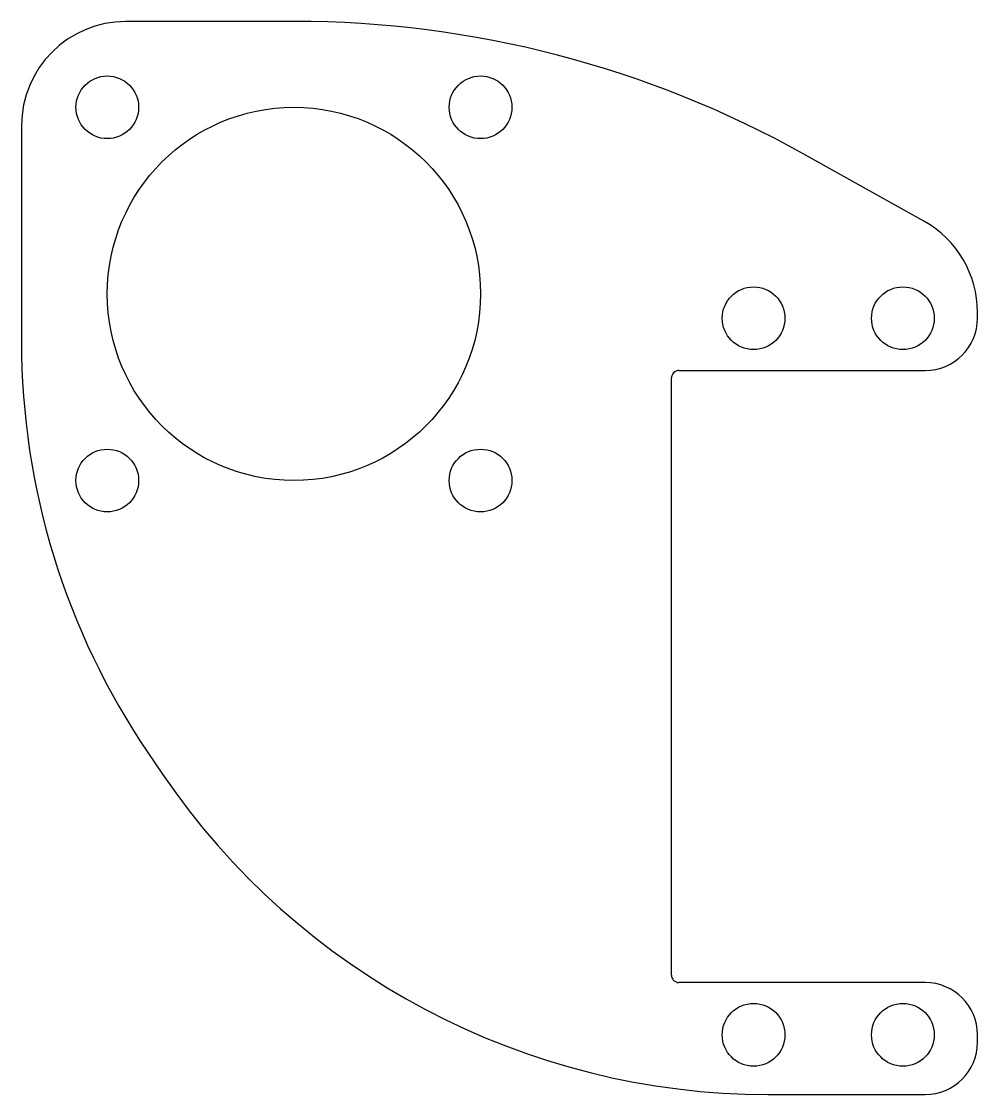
# Model space of a CAD drawing. Extents: x -18.3 to 45.8, y -53.6 to 18.3.
import ezdxf

# ---------------------------------------------------------------- set-up
doc = ezdxf.new("R2010")
doc.units = 0
doc.layers.get('0').update_dxf_attribs({"linetype": 'CONTINUOUS'})

msp = doc.modelspace()

# ---------------------------------------------------------------- linework, layer by layer
at = {"color": 7, "linetype": 'CONTINUOUS'}
for p, q in [((0.028, 18.25), (-11.25, 18.25)), ((-18.25, 11.25), (-18.25, -3.179)), ((42.201, 4.874), (34.159, 9.365)), ((45.788, -1.629), (45.788, -1.238)), ((25.288, -45.629), (25.288, -5.629)), ((25.788, -5.129), (42.288, -5.129)), ((-9.78, -30.716), (-8.794, -32.167)), ((42.288, -46.129), (25.788, -46.129)), ((45.788, -50.129), (45.788, -49.629)), ((31.736, -53.629), (42.288, -53.629))]:
    msp.add_line(p, q, dxfattribs=at)
for centre, radius in [((-12.5, 12.5), 2.1), ((12.5, 12.5), 2.1), ((0, 0), 12.5), ((30.788, -1.629), 2.1), ((40.788, -1.629), 2.1), ((-12.5, -12.5), 2.1), ((12.5, -12.5), 2.1), ((30.788, -49.629), 2.1), ((40.788, -49.629), 2.1)]:
    msp.add_circle(centre, radius, dxfattribs=at)
for centre, radius, start, end in [((-11.25, 11.25), 7, 90, 180), ((0.028, -51.75), 70, 60.81752, 90), ((38.788, -1.238), 7, 0, 60.81752), ((42.288, -1.629), 3.5, 270, 0), ((30.75, -3.179), 49, 180, 214.19363), ((25.788, -5.629), 0.5, 90, 180), ((31.736, -4.629), 49, 214.19363, 270), ((25.788, -45.629), 0.5, 180, 270), ((42.288, -49.629), 3.5, 0, 90), ((42.288, -50.129), 3.5, 270, 0)]:
    msp.add_arc(centre, radius, start, end, dxfattribs=at)

doc.saveas('drawing.dxf')
